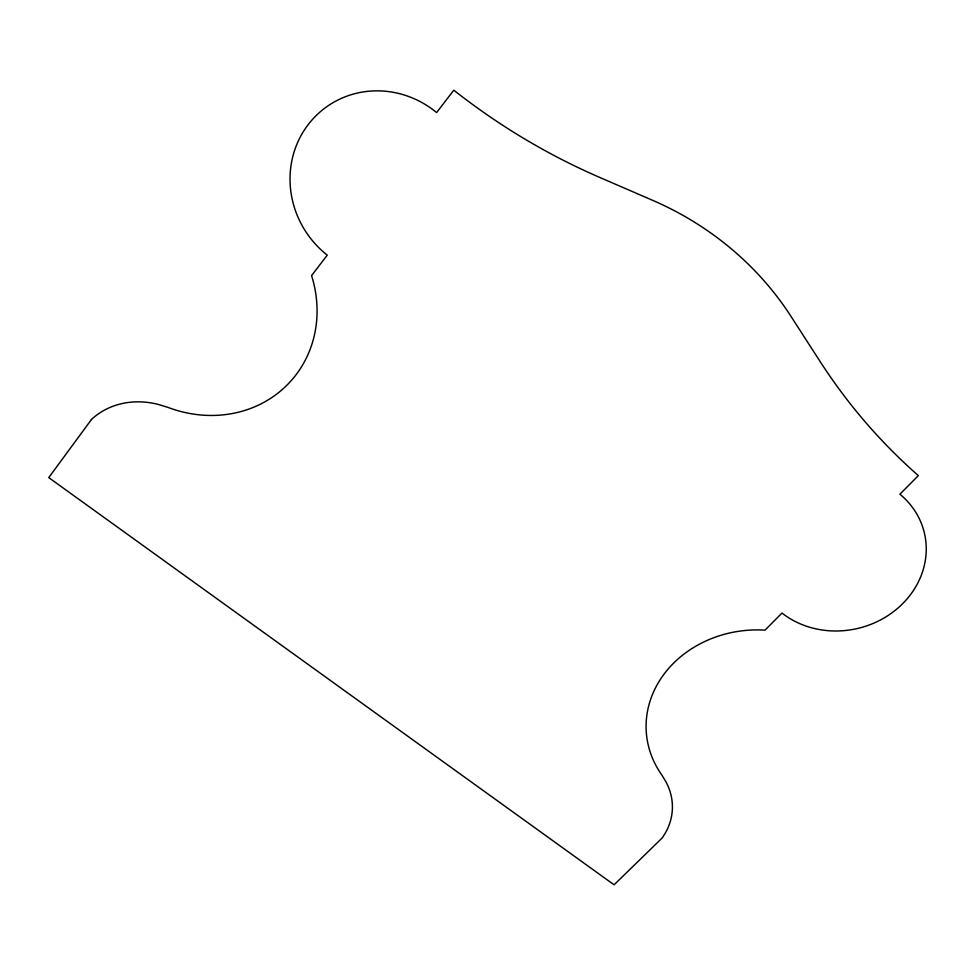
<?xml version="1.0" encoding="UTF-8"?>
<svg xmlns="http://www.w3.org/2000/svg" width="975" height="975" viewBox="0 0 975 975"><rect width="100%" height="100%" fill="white"/><g stroke="black" fill="none" stroke-linecap="round" stroke-linejoin="round"><path stroke-width="1.46" d="M91.418 419.543L48.75 477.616L614.092 884.812L661.94 838.195A69.615 59.451 3.1 0 0 666.144 782.194L661.988 775.223A108.615 94.173 -4.8 0 1 662.622 676.077A108.615 94.173 -4.8 0 1 765.022 630.155L781.999 613.043A86.482 77.354 -14 0 0 902.85 603.476A86.482 77.354 -14 0 0 899.901 494.203L918.34 475.617A839.902 674.017 -47.1 0 1 820.048 361.408L790.944 316.302A308.344 288.502 8.7 0 0 652.726 200.363L599.844 177.474A966.347 786.581 -73.3 0 1 453.777 90.188L436.617 112.552A93.807 89.554 53.5 0 0 308.258 124.52A93.807 89.554 53.5 0 0 327.259 255.145L311.573 275.608A121.29 110.358 41.5 0 1 283.871 388.099A121.29 110.358 41.5 0 1 167.651 407.282L158.121 404.393A76.416 67.336 32.2 0 0 91.418 419.543"/></g></svg>
